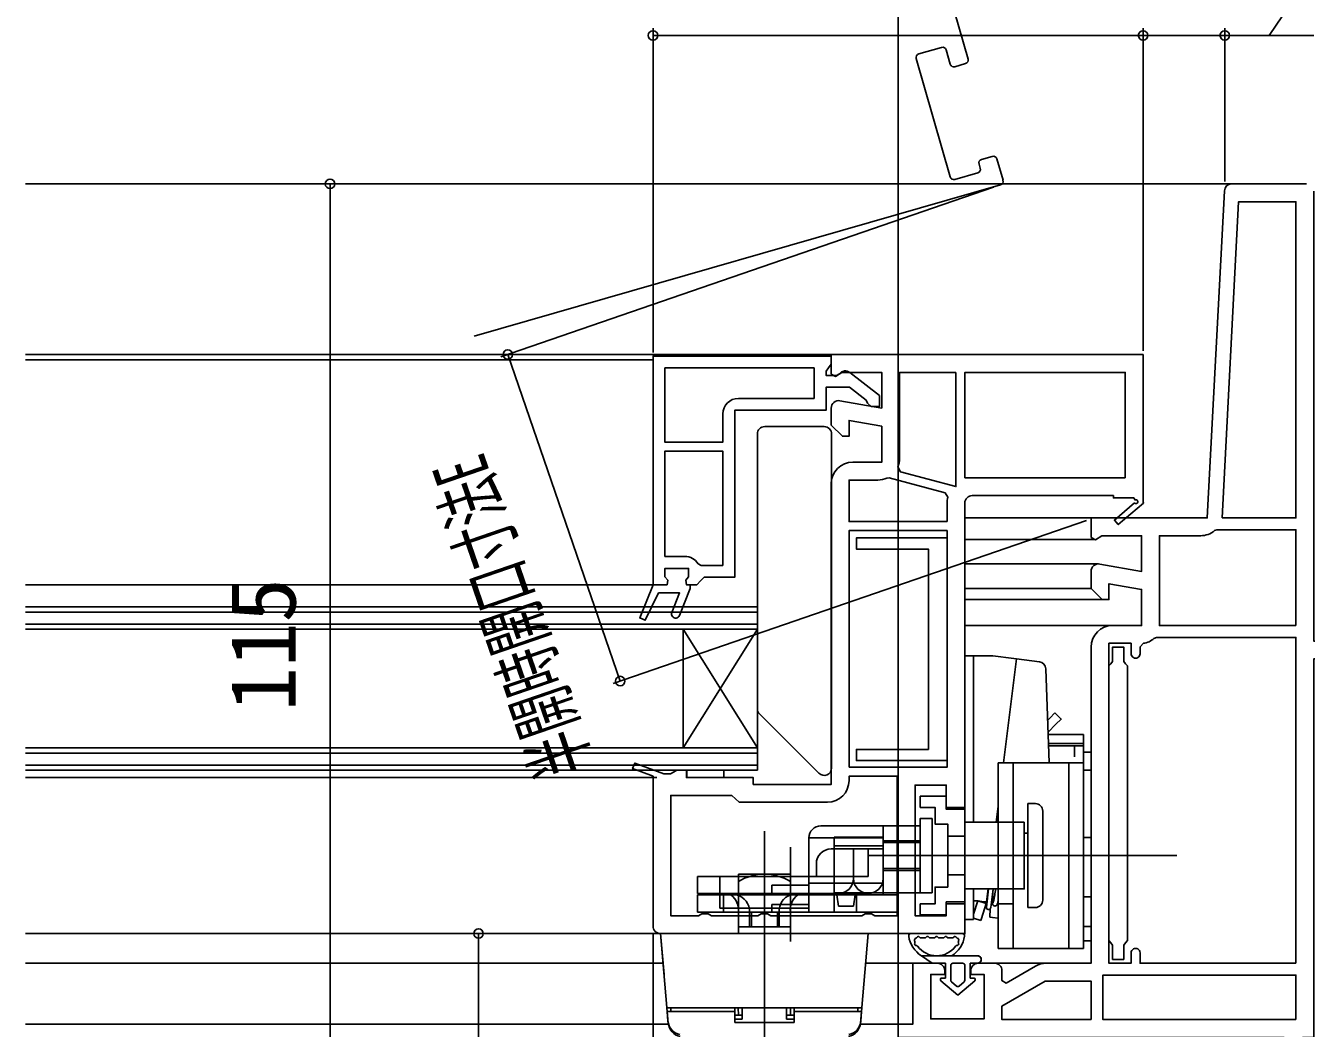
# Model space of a CAD drawing. Units: millimetres, scale not verified. Extents: x -525 to 525, y -783 to 778.
# Drawn here: x 1.5 to 174, y -548.5 to -413.4 of the extents above; entities that cross this region are included whole.
import ezdxf
from ezdxf.enums import TextEntityAlignment as Align

# ---------------------------------------------------------------- set-up
doc = ezdxf.new("R2010")
doc.units = ezdxf.units.MM
doc.header["$LTSCALE"] = 4
for name, color, linetype in [('0-3_YKK_11', 7, 'Continuous'), ('0-5_YKK_12', 2, 'Continuous'), ('0-6_YKK_13', 4, 'Continuous'), ('0-8_YKK_D', 6, 'Continuous')]:
    doc.layers.add(name, color=color, linetype=linetype)
doc.styles.add('ＭＳ ゴシック', font='')
doc.styles.get('ＭＳ ゴシック').set_extended_font_data('MS Gothic')

msp = doc.modelspace()

# ---------------------------------------------------------------- linework, layer by layer
at = {"layer": '0-3_YKK_11'}
for p, q in [((163.949, -434.7), (174, -434.7)), ((125.6, -477.7), (125.6, -480.2)), ((129.8, -539.7), (132, -539.7))]:
    msp.add_line(p, q, dxfattribs=at)
for points in [[(175, -435.7), (175, -496.3), (203, -496.3), (203, -499.7), (201.1, -499.7), (200.6, -499.2), (200.1, -498.7), (175, -498.7), (175, -549.7), (173.5, -549.7), (173.5, -562.2), (175, -562.2), (175, -564.7), (171, -564.7), (171, -549.7), (119, -549.7), (119, -547.9), (121, -547.9), (121, -539.7), (124.3, -539.7)], [(146.174, -485.915), (151.8, -486.907), (151.8, -482.1), (146.444, -482.1), (145.576, -482.642), (145, -482.323), (145, -479.7), (160.642, -479.7), (162.95, -435.648)], [(86, -488.7), (86, -457.9), (110, -457.9), (110, -459), (109.65, -459.477), (109.3, -459.954), (109.3, -460.5), (110.7, -460.5), (111.1, -460.3)], [(110, -457.7), (152, -457.7), (152, -477.566), (152.077, -477.7), (148.659, -480.605), (148.141, -479.995), (150.861, -477.684)], [(111.174, -463.915), (116.8, -464.907), (116.8, -460.1), (111.444, -460.1), (110.576, -460.642), (110, -460.323), (110, -457.7)], [(107.7, -459.5), (87.6, -459.5), (87.6, -469.5), (95.4, -469.5), (95.4, -465.7)], [(112.517, -460.113), (116.5, -463.225), (116.5, -464.7), (115.399, -464.7), (114.899, -464.225), (114.708, -463.855), (112.461, -462.1), (109.3, -462.1), (109.3, -465.2), (97, -465.2), (97, -487.7), (92.9, -487.7), (92.4, -488.2), (91.9, -488.7), (91, -488.7), (91, -489.2), (89.562, -492.852)], [(97.5, -463.6), (107.7, -463.6), (107.7, -459.5)], [(126.8, -460.1), (126.8, -475.479), (119.316, -473.474), (118.983, -472.801)], [(119.2, -471.7), (119.2, -460.1), (126.8, -460.1)], [(112.9, -472.2), (116.8, -472.2), (116.8, -467.344), (112.4, -466.568), (112.4, -468.7), (111.5, -468.7), (110, -467.2), (110, -464.9)], [(95.4, -486.1), (95.4, -470.7), (87.6, -470.7), (87.6, -484.9), (90.3, -484.9)], [(117.491, -474.344), (117.826, -474.317), (125.332, -476.328), (125.689, -476.925)], [(86, -534.7), (86, -514.511), (83.259, -513.474), (83.541, -512.726), (87.439, -514.2), (88.334, -514.2), (88.767, -513.95), (89.2, -513.7), (90.5, -513.7), (90.5, -514.7), (99.5, -514.7), (99.5, -515.6), (110, -515.6), (110, -475.1)], [(125.6, -480.2), (112.4, -480.2), (112.4, -474.6), (116.3, -474.6)], [(128, -477.7), (128, -518.7), (125.5, -518.7), (125.5, -515.7), (121.3, -515.7), (121.3, -533.3), (125.5, -533.3), (125.5, -531.7), (128, -531.7), (128, -535.7), (87, -535.7)], [(150.926, -477.306), (150.749, -477), (148, -477), (148, -476.7), (129, -476.7)], [(172.6, -494.2), (154.2, -494.2), (154.2, -482.1), (159.767, -482.1)], [(161.635, -481.418), (161.958, -481.3), (172.6, -481.3), (172.6, -494.2)], [(92.07, -485.869), (92.491, -486.1), (95.4, -486.1)], [(88.538, -492.448), (89.581, -489.8), (86.746, -489.8), (84.953, -493.488), (84.223, -493.166), (86, -488.7), (87.9, -488.7), (87.975, -488.11), (87.6, -487.625), (87.6, -486.5), (90.8, -486.5), (90.8, -487.625), (90.425, -488.11), (90.5, -488.7), (91, -488.7), (91, -489.2), (89.562, -492.852)], [(147.9, -494.2), (151.8, -494.2), (151.8, -489.344), (147.4, -488.568), (147.4, -490.7), (146.5, -490.7), (145, -489.2), (145, -486.9)], [(88.538, -492.448), (89.581, -489.8), (86.746, -489.8), (84.953, -493.488), (84.223, -493.166), (86, -488.7)], [(150.4, -498), (150.4, -496.6), (147.4, -496.6), (147.4, -539.7), (150.4, -539.7), (150.4, -538.3)], [(152.048, -496.587), (151.6, -497.084), (151.6, -498)], [(172.6, -539.7), (172.6, -495.8), (153.8, -495.8), (153.455, -495.938)], [(138.973, -539.7), (145, -539.7), (145, -497.1)], [(118.9, -533.3), (118.9, -514.5), (112.4, -514.5), (112.4, -515.1)], [(109.5, -518), (97.595, -518), (97.097, -517.55), (96.6, -517.1), (88.4, -517.1), (88.4, -533.3), (92.134, -533.3), (92.567, -533.05), (93.433, -533.05), (93.866, -533.3), (100.134, -533.3), (100.567, -533.05), (101.433, -533.05), (101.866, -533.3), (114.134, -533.3), (114.567, -533.05), (115.433, -533.05), (115.866, -533.3), (118.9, -533.3)], [(151.6, -538.3), (151.6, -539.7), (172.6, -539.7)], [(125.3, -540.7), (125.3, -541.2), (123.4, -541.2), (123.4, -547.2), (130.6, -547.2), (130.6, -541.2), (128.8, -541.2), (128.8, -540.7)], [(133, -540.7), (133, -542.045), (133.567, -542.373), (137.523, -540.089)]]:
    msp.add_lwpolyline(points, dxfattribs=at)
for points in [[(162.644, -479.7), (164.877, -437.1), (172.6, -437.1), (172.6, -479.7)], [(149.6, -474.3), (128, -474.3), (128, -460.1), (149.6, -460.1)], [(112.4, -513.3), (112.4, -481.4), (125.6, -481.4), (125.6, -513.3)], [(147.4, -499.637), (147.4, -536.654), (147.65, -536.95), (147.9, -537.246), (147.9, -539.196), (149.4, -539.196), (149.4, -537.246), (149.65, -536.95), (149.9, -536.654), (149.9, -499.637), (149.65, -499.342), (149.4, -499.046), (149.4, -497.096), (147.9, -497.096), (147.9, -499.046), (147.65, -499.342)], [(172.6, -547.3), (146.6, -547.3), (146.6, -541.3), (172.6, -541.3)], [(145, -547.3), (133, -547.3), (133, -545.471), (138.839, -542.1), (145, -542.1)]]:
    msp.add_lwpolyline(points, close=True, dxfattribs=at)
for centre, radius, start, end in [((163.949, -435.7), 1, 90, 176.99997), ((111.9, -460.9), 1, 51.91328, 143.13011), ((97.5, -465.7), 2.1, 90.00001, 179.99999), ((111, -464.9), 1, 79.99999, 179.99998), ((112.9, -475.1), 2.9, 90.00001, 179.99999), ((116.3, -471.7), 2.9, 337.68615, 359.99999), ((116.3, -471.7), 2.9, 269.99996, 294.25263), ((129, -477.7), 3.4, 166.82613, 179.99998), ((129, -477.7), 1, 90.00001, 179.99999), ((151.051, -477.522), 0.25, 220.35701, 120), ((159.767, -479.2), 2.9, 269.99999, 310.11919), ((90.3, -487), 2.1, 32.57896, 89.99999), ((146, -486.9), 1, 80.00002, 180), ((89.05, -492.65), 0.55, 158.50165, 338.50167), ((89.05, -492.65), 0.55, 158.50165, 338.50167), ((147.9, -497.1), 2.9, 90.00001, 179.99999), ((151.8, -494.2), 2.4, 275.9378, 313.60284), ((151, -498), 0.6, 179.99999, 0.00001), ((109.5, -515.1), 2.9, 270.00001, 359.99999), ((87, -534.7), 1, 180.00001, 269.99999), ((151, -538.3), 0.6, 359.99999, 180.00001), ((124.3, -540.7), 1, 0.00001, 89.99999), ((129.8, -540.7), 1, 90.00001, 179.99999), ((132, -540.7), 1, 0.00001, 89.99999), ((138.973, -542.6), 2.9, 89.99998, 119.99999)]:
    msp.add_arc(centre, radius, start, end, dxfattribs=at)
at = {"layer": '0-5_YKK_12'}
for p, q in [((117.261, -378.955), (128.445, -417.88)), ((124.871, -416.306), (121.795, -417.19)), ((126.042, -418.571), (125.49, -416.649)), ((121.453, -417.808), (126.037, -433.763)), ((128.102, -418.499), (126.661, -418.913)), ((130.25, -431.408), (131.692, -430.994)), ((130.073, -432.603), (129.908, -432.026)), ((132.311, -431.336), (133.139, -434.219)), ((1.5, -434.7), (163.949, -434.7)), ((126.655, -434.105), (129.731, -433.222)), ((61.918, -455.202), (132.797, -434.838)), ((1.5, -457.7), (110.5, -457.7)), ((1.5, -458.4), (86, -458.4)), ((145.5, -479.7), (128, -479.7)), ((145.5, -482.6), (128, -482.6)), ((146, -485.9), (128, -485.9)), ((1.5, -488.7), (86.001, -488.7)), ((145.045, -489.2), (128, -489.2)), ((146.707, -490.7), (128, -490.7)), ((100.053, -491.7), (1.5, -491.7)), ((100.053, -492.4), (1.5, -492.4)), ((100.053, -513.7), (100.053, -491.7)), ((100.053, -494), (1.5, -494)), ((100.053, -494.7), (1.5, -494.7)), ((100.053, -510.7), (90.053, -494.7)), ((147.9, -494.2), (128, -494.2)), ((100.053, -510.7), (1.5, -510.7)), ((100.053, -511.4), (1.5, -511.4)), ((100.053, -513), (1.5, -513)), ((100.053, -513.7), (1.5, -513.7)), ((1.5, -514.7), (86.5, -514.7)), ((1.5, -535.7), (87, -535.7)), ((1.5, -539.7), (87.349, -539.7)), ((114.65, -539.7), (121.5, -539.7)), ((138.973, -539.7), (132, -539.7)), ((1.5, -547.9), (88.07, -547.9)), ((113.929, -547.9), (119.5, -547.9))]:
    msp.add_line(p, q, dxfattribs=at)
msp.add_lwpolyline([(100.053, -494.7), (90.053, -510.7), (90.053, -494.7)], dxfattribs=at)
for centre, start, end in [((121.934, -417.67), 106.0296, 196.0296), ((125.009, -416.787), 16.0296, 106.0296), ((126.523, -418.433), 196.0296, 286.0296), ((127.964, -418.018), 286.0296, 16.0296), ((131.83, -431.474), 16.0296, 106.0296), ((129.593, -432.741), 286.0296, 16.0296), ((130.388, -431.888), 106.0296, 196.0296), ((126.517, -433.625), 196.0296, 286.0296), ((132.658, -434.358), 286.0296, 16.0296)]:
    msp.add_arc(centre, 0.5, start, end, dxfattribs=at)
at = {"layer": '0-6_YKK_13'}
for p, q in [((109.053, -467.404), (101.053, -467.404)), ((100.053, -505.404), (100.053, -468.404)), ((110.053, -468.404), (110.053, -513.404)), ((127.981, -500.305), (127.981, -498.305)), ((129.181, -498.305), (131.747, -498.305)), ((131.747, -498.305), (134.592, -498.654)), ((134.941, -498.697), (133.222, -512.7)), ((134.592, -498.654), (134.941, -498.697)), ((134.941, -498.697), (138.034, -499.077)), ((139.358, -512.7), (138.911, -500.034)), ((127.981, -500.305), (127.981, -519.146)), ((129.181, -500.305), (129.181, -520.7)), ((100.346, -506.111), (108.346, -514.111)), ((139.155, -506.934), (139.425, -506.663)), ((139.425, -506.663), (140.132, -505.956)), ((140.274, -507.512), (139.213, -508.573)), ((142.481, -508.905), (139.224, -508.905)), ((142.481, -510.105), (139.267, -510.105)), ((142.781, -510.405), (139.277, -510.405)), ((142.481, -508.905), (143.981, -508.905)), ((142.781, -510.405), (143.981, -510.405)), ((142.781, -511.905), (142.781, -510.405)), ((143.981, -510.405), (143.981, -510.105)), ((143.981, -510.405), (143.981, -511.905)), ((143.999, -512.7), (132.499, -512.7)), ((134.499, -537.7), (134.499, -512.7)), ((141.999, -512.7), (141.999, -537.7)), ((143.999, -512.7), (143.999, -537.7)), ((144.999, -512.7), (144.999, -537.7)), ((132.499, -518.581), (132.239, -520.7)), ((132.499, -519.005), (132.447, -519.005)), ((136.499, -518.2), (136.499, -532.2)), ((136.499, -518.2), (136.499, -532.2)), ((137.499, -518.2), (136.499, -518.2)), ((138.499, -519.2), (138.499, -531.2)), ((123.6, -530.2), (123.6, -520.2)), ((135.999, -520.7), (127.999, -520.7)), ((132.318, -520.551), (132.299, -520.7)), ((101, -571.955), (101, -521.921)), ((117, -521.2), (108.6, -521.2)), ((117, -521.2), (117, -522.7)), ((117, -521.2), (122, -521.2)), ((117, -521.2), (117, -530.5)), ((125.699, -522.6), (128, -522.6)), ((136.499, -522.2), (135.999, -522.2)), ((104.5, -536.777), (104.5, -524.052)), ((107, -522.8), (117, -522.8)), ((110, -524.3), (117, -524.3)), ((110.4, -522.7), (117, -522.7)), ((110.4, -532.8), (110.4, -522.7)), ((110.4, -523.9), (117, -523.9)), ((113, -524.3), (113, -528.3)), ((115, -524.3), (115, -528)), ((117, -522.7), (117, -527.2)), ((117, -523.2), (122, -523.2)), ((117, -523.45), (122, -523.45)), ((117, -524.3), (117, -528.3)), ((143.999, -522.744), (144.999, -522.744)), ((101, -537.934), (101, -524.919)), ((125.223, -525.2), (114.913, -525.2)), ((141.809, -525.2), (119.809, -525.2)), ((139.811, -525.2), (122.942, -525.2)), ((129.641, -525.2), (156.566, -525.2)), ((97.5, -535.7), (97.5, -527.7)), ((97.5, -527.7), (104.5, -527.7)), ((104.5, -535.7), (104.5, -527.7)), ((108, -526.3), (108, -528)), ((117, -526.95), (122, -526.95)), ((117, -527.2), (122, -527.2)), ((125.699, -527.8), (128, -527.8)), ((92, -528), (107, -528)), ((92, -530.3), (92, -528)), ((95, -528), (95, -530.3)), ((107, -529.2), (102, -529.2)), ((102, -530.5), (102, -529.2)), ((107, -530.3), (107, -528)), ((107, -528), (108, -528)), ((107, -528.9), (117, -528.9)), ((107, -530.5), (107, -529.2)), ((108, -528), (115, -528)), ((102, -530.3), (92, -530.3)), ((95, -530.3), (95, -530.5)), ((95, -530.5), (95, -532.3)), ((95.5, -532.8), (95.5, -530.5)), ((97.5, -530.3), (97.5, -532.3)), ((97.5, -532.8), (97.5, -530.5)), ((115, -530.3), (102, -530.3)), ((107, -530.5), (107, -530.3)), ((107, -532.3), (107, -530.5)), ((117, -530.5), (107, -530.5)), ((113.4, -530.2), (110.4, -530.2)), ((111, -532), (110.75, -530.5)), ((113, -532), (113.25, -530.5)), ((113.4, -530.2), (113.4, -532.8)), ((117, -530.2), (113.4, -530.2)), ((122, -530.2), (117, -530.2)), ((119, -530.5), (119, -532.8)), ((122, -530.2), (123.6, -530.2)), ((127.981, -531.254), (127.981, -531.805)), ((129.181, -529.7), (129.181, -531.805)), ((131.194, -529.7), (130.895, -532.14)), ((131.49, -532.213), (131.799, -529.7)), ((143.999, -530.744), (144.999, -530.744)), ((119, -532.8), (92, -532.8)), ((95, -532.3), (107, -532.3)), ((97.5, -534.8), (97.5, -532.8)), ((99, -534.8), (99, -532.8)), ((99.25, -534.8), (99.25, -532.8)), ((102, -531.8), (102, -532.8)), ((102, -531.8), (107, -531.8)), ((102.75, -534.8), (102.75, -532.8)), ((103, -534.8), (103, -532.8)), ((104.5, -534.8), (104.5, -532.8)), ((107, -531.8), (107, -532.8)), ((110.4, -532.8), (113.4, -532.8)), ((113, -532), (111, -532)), ((127.981, -533.805), (127.981, -531.805)), ((129.728, -531.305), (129.181, -531.305)), ((129.728, -531.305), (129.181, -533.095)), ((129.181, -531.805), (129.181, -533.805)), ((129.728, -531.305), (130.57, -531.408)), ((130.876, -531.656), (129.728, -531.305)), ((130.876, -531.656), (130.26, -533.671)), ((131.417, -532.376), (131.382, -533.509)), ((132.499, -531.7), (134.499, -531.7)), ((137.499, -532.2), (136.499, -532.2)), ((129.181, -533.805), (127.981, -533.805)), ((130.174, -533.951), (129.181, -533.647)), ((130.26, -533.671), (130.174, -533.951)), ((87.481, -541.2), (87, -535.7)), ((88.058, -547.79), (87, -535.7)), ((115, -535.7), (87, -535.7)), ((104.5, -534.8), (97.5, -534.8)), ((97.5, -535.7), (104.5, -535.7)), ((113.942, -547.79), (115, -535.7)), ((120.736, -535.7), (127.664, -535.7)), ((122.136, -536.3), (122.568, -536.3)), ((123.368, -536.3), (123.8, -536.3)), ((124.6, -536.3), (125.032, -536.3)), ((125.832, -536.3), (126.264, -536.3)), ((129.701, -538.7), (122.151, -538.7)), ((123.6, -539.7), (125.4, -539.7)), ((123.6, -539.7), (125.4, -539.7)), ((125.4, -539.7), (125.4, -541.7)), ((125.4, -541.7), (125.4, -539.7)), ((126.4, -539.7), (127.7, -539.7)), ((126.4, -539.7), (127.7, -539.7)), ((128.7, -539.7), (129.7, -539.7)), ((128.7, -541.7), (128.7, -539.7)), ((128.7, -539.7), (129.7, -539.7)), ((128.7, -541.7), (128.7, -539.7)), ((126.1, -542), (126.1, -540)), ((126.1, -542), (126.1, -540)), ((128, -540), (128, -542)), ((128, -540), (128, -542)), ((124.771, -542.056), (127.05, -544)), ((127.05, -544), (124.771, -542.056)), ((125.4, -541.7), (124.902, -541.7)), ((124.902, -541.7), (125.4, -541.7)), ((126.855, -542.782), (126.205, -542.228)), ((126.855, -542.782), (126.205, -542.228)), ((127.05, -544), (129.329, -542.056)), ((127.05, -544), (129.329, -542.056)), ((127.895, -542.228), (127.245, -542.782)), ((127.245, -542.782), (127.895, -542.228)), ((129.198, -541.7), (128.7, -541.7)), ((128.7, -541.7), (129.198, -541.7)), ((87.875, -545.7), (114.125, -545.7)), ((87.9, -546.2), (88.014, -547.501)), ((87.9, -546.2), (97, -546.2)), ((88.4, -545.7), (97, -545.7)), ((88.4, -545.7), (88.4, -546.2)), ((97, -545.7), (97, -547.7)), ((97, -546.7), (98, -546.7)), ((97.5, -546.7), (97.483, -545.7)), ((98, -545.7), (98, -547.26)), ((104, -547.26), (104, -545.7)), ((104, -546.7), (105, -546.7)), ((104.5, -546.7), (104.517, -545.7)), ((105, -545.7), (105, -547.7)), ((105, -545.7), (113.6, -545.7)), ((105, -546.2), (114.1, -546.2)), ((113.6, -545.7), (113.6, -546.2)), ((114.1, -546.2), (113.986, -547.501)), ((98, -547.26), (97, -547.26)), ((97, -547.7), (105, -547.7)), ((105, -547.26), (104, -547.26))]:
    msp.add_line(p, q, dxfattribs=at)
for points in [[(125.6, -512.4), (125.6, -482.4), (113.4, -482.4), (113.4, -483.9), (123.1, -483.9), (123.1, -510.9), (113.4, -510.9), (113.4, -512.4)], [(143.999, -511.244), (143.999, -534.744), (144.999, -534.744), (144.999, -511.244)], [(90.553, -513.7), (90.553, -514.7), (95.553, -514.7), (95.553, -513.7)], [(143.999, -536.7), (144.999, -536.7), (144.999, -513.7), (143.999, -513.7)], [(143.999, -536.7), (144.999, -536.7), (144.999, -513.7), (143.999, -513.7)], [(127.999, -518.95), (127.999, -531.45), (125.499, -531.45), (125.499, -533.2), (121.999, -533.2), (121.999, -531.7), (123.999, -531.7), (123.999, -529.45), (125.699, -529.45), (125.699, -520.95), (123.999, -520.95), (123.999, -518.7), (121.999, -518.7), (121.999, -517.2), (125.499, -517.2), (125.499, -518.95)]]:
    msp.add_lwpolyline(points, close=True, dxfattribs=at)
for points in [[(127.981, -498.305), (129.181, -498.305), (129.181, -500.305)], [(140.132, -505.956), (140.981, -506.805), (140.274, -507.512)], [(143.981, -508.905), (143.981, -510.105), (142.481, -510.105)], [(143.999, -537.7), (132.499, -537.7), (132.499, -512.7)], [(122, -530.2), (122, -520.2), (123.6, -520.2)], [(135.999, -520.7), (135.999, -529.7), (127.999, -529.7)], [(132.499, -519.597), (132.44, -519.879), (132.38, -520.197), (132.319, -520.543)], [(117, -530.5), (107, -530.5), (107, -522.8)], [(92, -532.8), (92, -530.5), (119, -530.5)], [(131.134, -529.7), (130.919, -531.451), (130.57, -531.408)], [(131.823, -529.7), (131.786, -530.192), (131.757, -530.626), (131.736, -530.994), (131.723, -531.291), (131.72, -531.514), (131.727, -531.657), (131.744, -531.723)], [(132.167, -529.7), (132.129, -529.922), (132.093, -530.133), (132.058, -530.331), (132.025, -530.517), (131.993, -530.689), (131.963, -530.847), (131.935, -530.992), (131.909, -531.121), (131.884, -531.236), (131.862, -531.335), (131.841, -531.419), (131.822, -531.489), (131.805, -531.543), (131.791, -531.577), (131.769, -531.595)], [(132.325, -531.812), (132.354, -531.781), (132.393, -531.672), (132.442, -531.481), (132.499, -531.215)], [(131.729, -531.612), (131.741, -531.733), (131.776, -531.841), (131.841, -531.926), (131.927, -531.984), (132.046, -532.009), (132.148, -531.99), (132.249, -531.931), (132.333, -531.83), (132.379, -531.697)], [(132.499, -533.646), (131.714, -533.55), (131.382, -533.509)], [(122.151, -538.7), (123.6, -539.7), (122.151, -538.7)]]:
    msp.add_lwpolyline(points, dxfattribs=at)
for centre, radius, start, end in [((101.053, -468.404), 1, 90, 180), ((109.053, -468.404), 1, 0, 90), ((137.912, -500.069), 1, 2.02233, 82.9992), ((101.053, -505.404), 1, 180, 225), ((109.053, -513.404), 1, 225, 0), ((137.499, -519.2), 1, 0, 90), ((108.6, -522.8), 1.6, 90, 180), ((110, -526.3), 2, 90, 180), ((101, -534.325), 6.625, 58.10921, 121.89079), ((111, -528.3), 2, 270, 0), ((115, -528.3), 2, 180, 270), ((115, -528.3), 2, 270, 0), ((95.017, -532.512), 2.5, 353.39282, 53.60431), ((96.701, -532.734), 2.3, 358.34337, 76.18944), ((105.296, -532.658), 2.3, 110.23788, 183.53943), ((106.983, -532.512), 2.5, 126.39569, 186.60718), ((137.499, -531.2), 1, 270, 0), ((129.728, -531.305), 1.2, 343, 353), ((131.193, -532.176), 0.3, 173, 353), ((120.736, -536), 0.3, 90, 188.20609), ((124.2, -535.5), 3.8, 188.20609, 237.36313), ((121.517, -536.6), 0.3, 110.02209, 202.28177), ((121.311, -536.036), 0.3, 290.02209, 328.16514), ((121.736, -536.3), 0.2, 36.8699, 148.16514), ((122.136, -536), 0.3, 216.8699, 270), ((122.568, -536), 0.3, 270, 323.1301), ((122.968, -536.3), 0.2, 36.8699, 143.1301), ((123.368, -536), 0.3, 216.8699, 270), ((123.8, -536), 0.3, 270, 323.1301), ((124.2, -536.3), 0.2, 36.8699, 143.1301), ((124.6, -536), 0.3, 216.8699, 270), ((125.032, -536), 0.3, 270, 323.1301), ((125.432, -536.3), 0.2, 36.8699, 143.1301), ((125.832, -536), 0.3, 216.8699, 270), ((124.2, -535.5), 3.8, 302.63687, 351.79391), ((126.264, -536), 0.3, 270, 323.1301), ((126.664, -536.3), 0.2, 31.83486, 143.1301), ((127.089, -536.036), 0.3, 211.83486, 249.97791), ((126.883, -536.6), 0.3, 337.71823, 69.97791), ((127.664, -536), 0.3, 351.79391, 90), ((121.429, -537.1), 0.2, 153.36701, 266.63299), ((124.2, -535.5), 3.2, 202.28177, 203.14776), ((120.982, -536.876), 0.3, 333.36701, 23.14776), ((121.399, -537.599), 0.3, 36.85224, 86.63299), ((124.2, -535.5), 3.2, 216.85224, 323.14776), ((127.001, -537.599), 0.3, 93.36701, 143.14776), ((126.971, -537.1), 0.2, 273.36701, 26.63299), ((127.418, -536.876), 0.3, 156.85224, 206.63299), ((124.2, -535.5), 3.2, 336.85224, 337.71823), ((126.4, -540), 0.3, 90, 180), ((126.4, -540), 0.3, 90, 180), ((127.7, -540), 0.3, 0, 90), ((127.7, -540), 0.3, 0, 90), ((129.7, -539.2), 0.5, 270, 90.11459), ((129.7, -539.2), 0.5, 270.00002, 270.11467), ((129.701, -539.2), 0.5, 270.11462, 89.88538), ((124.902, -541.902), 0.202, 90.00003, 229.53622), ((124.902, -541.902), 0.202, 90, 229.53619), ((126.4, -542), 0.3, 180, 229.53619), ((126.4, -542), 0.3, 180, 229.53619), ((127.05, -542.554), 0.3, 229.53619, 310.46381), ((127.05, -542.554), 0.3, 229.53619, 310.46381), ((127.7, -542), 0.3, 310.46381, 0), ((127.7, -542), 0.3, 310.46381, 0), ((129.198, -541.902), 0.202, 310.46381, 90), ((129.198, -541.902), 0.202, 310.46381, 90), ((90.006, -547.327), 2, 185, 258.63714), ((90.05, -547.615), 2, 185, 258.68311), ((111.95, -547.615), 2, 281.31689, 355), ((111.994, -547.327), 2, 281.36286, 355)]:
    msp.add_arc(centre, radius, start, end, dxfattribs=at)
at = {"layer": '0-8_YKK_D'}
for p, q in [((119, -547.8), (119, -393.7)), ((119, -547.8), (119, -393.7)), ((86, -457.4), (86, -413.7)), ((152, -457.2), (152, -413.7)), ((152, -457.2), (152, -413.7)), ((163, -434.385), (163, -413.7)), ((163, -434.385), (163, -413.7)), ((152, -414.7), (86, -414.7)), ((163, -414.7), (152, -414.7)), ((175, -414.7), (163, -414.7)), ((42.499, -434.7), (42.499, -549.7)), ((131.867, -435.159), (65.49, -458.014)), ((66.435, -457.689), (81.582, -501.68)), ((144.384, -480.055), (80.637, -502.005)), ((62.499, -535.7), (62.499, -588.7)), ((86, -535.7), (86, -709.7))]:
    msp.add_line(p, q, dxfattribs=at)
msp.add_lwpolyline([(169, -414.7), (182.51, -394.7), (201.237, -394.7)], dxfattribs=at)
for centre in [(86, -414.7), (152, -414.7), (152, -414.7), (163, -414.7), (163, -414.7), (42.499, -434.7), (66.435, -457.689), (81.582, -501.68), (62.499, -535.7)]:
    msp.add_circle(centre, 0.637, dxfattribs=at)

# ---------------------------------------------------------------- texts
at = {"layer": '0-8_YKK_D', "style": 'ＭＳ ゴシック', "width": 0.6}
msp.add_text('半開時開口寸法E', height=7.331, rotation=109, dxfattribs=at).set_placement((79.808, -512.493), align=Align.BOTTOM_LEFT)
at = {"layer": '0-8_YKK_D', "style": 'ＭＳ ゴシック'}
msp.add_text('115', height=8.798, rotation=90, dxfattribs=at).set_placement((40.499, -505.768), align=Align.BOTTOM_LEFT)

doc.saveas('drawing.dxf')
